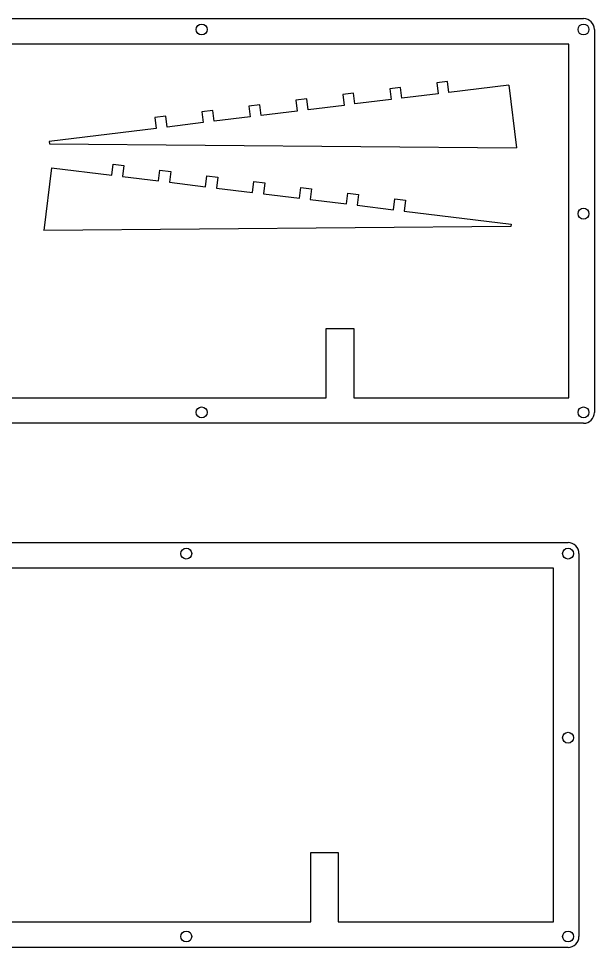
# Model space of a CAD drawing. Extents: x -204 to 1247, y -88 to 460.
# Drawn here: x -37.4 to 120.9, y 169.6 to 424.9 of the extents above; entities that cross this region are included whole.
import ezdxf

# ---------------------------------------------------------------- set-up
doc = ezdxf.new("R2010")
doc.units = 0
doc.header["$MEASUREMENT"] = 0

msp = doc.modelspace()

# ---------------------------------------------------------------- linework, layer by layer
for p, q in [((-136.51, 424.86), (117.86, 424.86)), ((120.86, 421.86), (120.86, 316.61)), ((113.86, 417.86), (-192.95, 417.86)), ((113.86, 320.61), (113.86, 417.86)), ((47.18, 339.66), (54.7, 339.66)), ((47.18, 320.61), (47.18, 339.66)), ((54.7, 339.66), (54.7, 320.61)), ((-192.95, 320.61), (47.18, 320.61)), ((54.7, 320.61), (113.86, 320.61)), ((117.86, 313.61), (-196.94, 313.61)), ((-140.75, 280.81), (113.61, 280.81)), ((116.61, 277.81), (116.61, 172.56)), ((109.61, 273.81), (-197.19, 273.81)), ((109.61, 176.56), (109.61, 273.81)), ((42.94, 176.56), (42.94, 195.61)), ((42.94, 195.61), (50.46, 195.61)), ((50.46, 195.61), (50.46, 176.56)), ((-197.19, 176.56), (42.94, 176.56)), ((50.46, 176.56), (109.61, 176.56)), ((113.61, 169.56), (-201.19, 169.56))]:
    msp.add_line(p, q)
at = {"linetype": 'Continuous'}
for p, q in [((67.59, 405.94), (64.61, 405.57)), ((67.95, 402.96), (67.59, 405.94)), ((80.49, 407.52), (77.51, 407.16)), ((77.51, 407.16), (77.88, 404.18)), ((80.85, 404.54), (80.49, 407.52)), ((97.35, 406.57), (80.85, 404.54)), ((97.35, 406.57), (99.47, 389.31)), ((54.68, 404.35), (51.7, 403.99)), ((51.7, 403.99), (52.07, 401.01)), ((55.05, 401.38), (54.68, 404.35)), ((64.61, 405.57), (64.97, 402.59)), ((77.88, 404.18), (67.95, 402.96)), ((28.88, 401.18), (25.9, 400.82)), ((29.24, 398.21), (28.88, 401.18)), ((41.78, 402.77), (38.8, 402.4)), ((38.8, 402.4), (39.17, 399.43)), ((42.15, 399.79), (41.78, 402.77)), ((52.07, 401.01), (42.15, 399.79)), ((64.97, 402.59), (55.05, 401.38)), ((15.97, 399.6), (13, 399.23)), ((13, 399.23), (13.36, 396.26)), ((16.34, 396.62), (15.97, 399.6)), ((25.9, 400.82), (26.26, 397.84)), ((39.17, 399.43), (29.24, 398.21)), ((3.07, 398.02), (0.09, 397.65)), ((0.09, 397.65), (0.46, 394.67)), ((3.44, 395.04), (3.07, 398.02)), ((13.36, 396.26), (3.44, 395.04)), ((26.26, 397.84), (16.34, 396.62)), ((0.46, 394.67), (-28.95, 391.06)), ((-28.95, 391.06), (-28.87, 390.46)), ((-28.87, 390.46), (99.47, 389.31)), ((-28.31, 383.85), (-30.43, 366.59)), ((-28.31, 383.85), (-11.81, 381.82)), ((-11.81, 381.82), (-11.44, 384.8)), ((-11.44, 384.8), (-8.47, 384.43)), ((-8.47, 384.43), (-8.83, 381.45)), ((1.09, 380.24), (1.46, 383.21)), ((1.46, 383.21), (4.44, 382.85)), ((-8.83, 381.45), (1.09, 380.24)), ((4.44, 382.85), (4.07, 379.87)), ((14, 378.65), (14.36, 381.63)), ((14.36, 381.63), (17.34, 381.26)), ((17.34, 381.26), (16.97, 378.29)), ((4.07, 379.87), (14, 378.65)), ((16.97, 378.29), (26.9, 377.07)), ((26.9, 377.07), (27.27, 380.04)), ((27.27, 380.04), (30.24, 379.68)), ((30.24, 379.68), (29.88, 376.7)), ((39.8, 375.48), (40.17, 378.46)), ((40.17, 378.46), (43.15, 378.09)), ((43.15, 378.09), (42.78, 375.12)), ((29.88, 376.7), (39.8, 375.48)), ((52.71, 373.9), (53.07, 376.88)), ((53.07, 376.88), (56.05, 376.51)), ((56.05, 376.51), (55.68, 373.53)), ((65.61, 372.31), (65.97, 375.29)), ((65.97, 375.29), (68.95, 374.93)), ((42.78, 375.12), (52.71, 373.9)), ((55.68, 373.53), (65.61, 372.31)), ((68.95, 374.93), (68.59, 371.95)), ((68.59, 371.95), (97.99, 368.34)), ((97.92, 367.73), (-30.43, 366.59)), ((97.99, 368.34), (97.92, 367.73))]:
    msp.add_line(p, q, dxfattribs=at)
for centre in [(12.92, 421.86), (117.86, 421.86), (117.86, 371.23), (12.92, 316.61), (117.86, 316.61), (8.68, 277.81), (113.61, 277.81), (113.61, 227.18), (8.68, 172.56), (113.61, 172.56)]:
    msp.add_circle(centre, 1.5, dxfattribs=at)
for centre, start, end in [((117.86, 421.86), 0, 89.9998), ((117.86, 316.61), 270, 0), ((113.61, 277.81), 0, 89.9998), ((113.61, 172.56), 270, 0)]:
    msp.add_arc(centre, 3, start, end)

doc.saveas('drawing.dxf')
